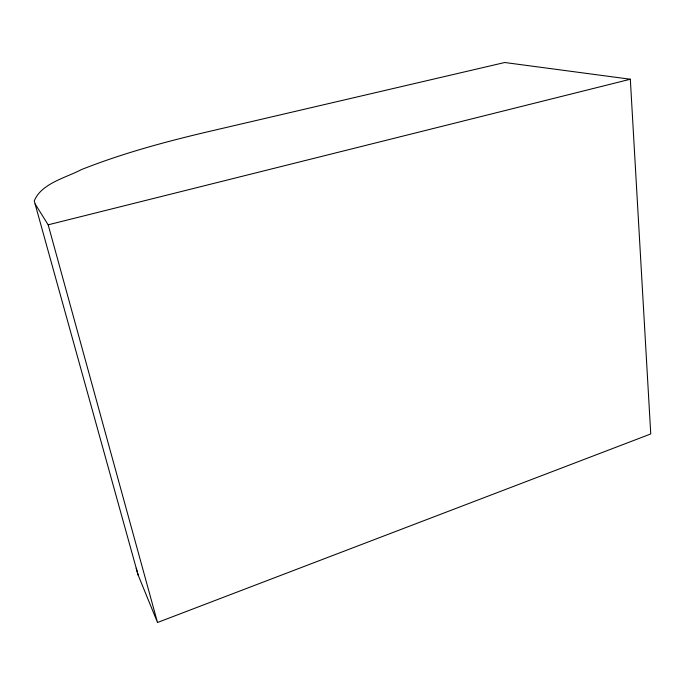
<?xml version="1.0" encoding="UTF-8"?>
<svg xmlns="http://www.w3.org/2000/svg" width="685" height="685" viewBox="0 0 685 685"><rect width="100%" height="100%" fill="white"/><g stroke="black" fill="none" stroke-linecap="round" stroke-linejoin="round"><path stroke-width="1.03" d="M157.507 622.494L650.75 433.956L630.32 79.229L504.742 62.506L204.738 132.496C162.961 142.411 121.373 153.757 81.412 169.597C66.043 177.732 41.391 183.315 34.25 200.91L138.113 574.989L157.507 622.494L48.173 224.817L35.115 203.95M48.173 224.817L630.32 79.229M136.212 568.199L138.113 574.989"/></g></svg>
